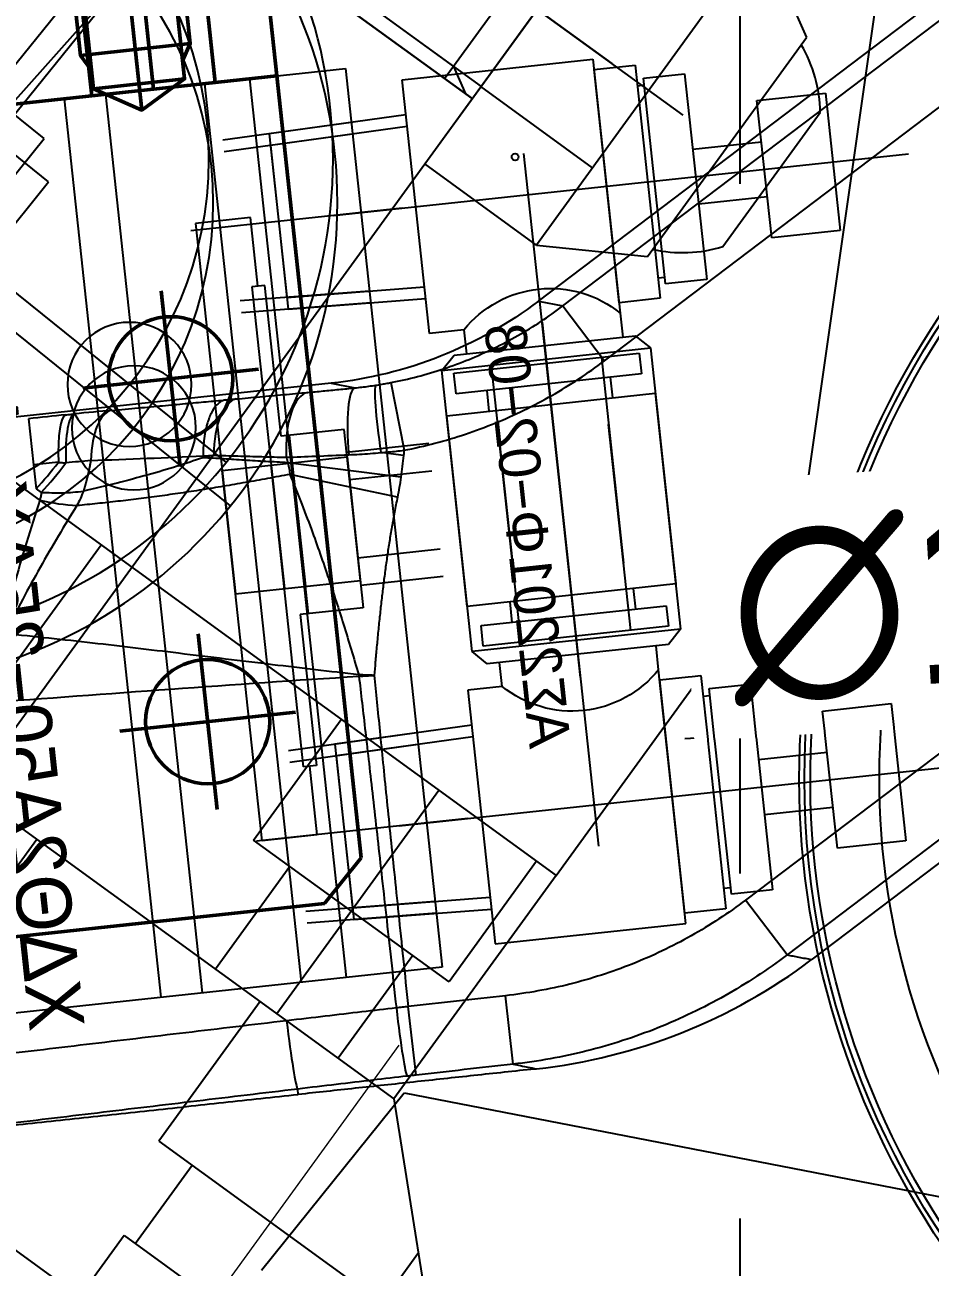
# Model space of a CAD drawing. Header units: millimetres. Extents: x 10462777 to 22643323, y 453826 to 1389191.
# Drawn here: x 11278573.3 to 11278638.9, y 584933.2 to 585023.2 of the extents above; entities that cross this region are included whole.
import ezdxf

# ---------------------------------------------------------------- set-up
doc = ezdxf.new("R2010")
doc.units = ezdxf.units.MM
doc.header["$LTSCALE"] = 200
doc.header["$MEASUREMENT"] = 0
doc.header["$PDMODE"] = 35
doc.header["$PDSIZE"] = -5
for name, pattern in [('CENTER', [2, 1.25, -0.25, 0.25, -0.25]), ('CENTER1', [13, 10, -1, 1, -1]), ('HIDDEN', [3.75, 2.5, -1.25]), ('PHANTOM', [2.5, 1.25, -0.25, 0.25, -0.25, 0.25, -0.25])]:
    doc.linetypes.add(name, pattern=pattern)
doc.layers.get('0').update_dxf_attribs({"linetype": 'CONTINUOUS'})
doc.layers.get('DEFPOINTS').update_dxf_attribs({"linetype": 'CONTINUOUS'})
for name, color, linetype in [('1', 1, 'CENTER'), ('1 Center', 1, 'CENTER'), ('BOM-UDEF', 3, 'CONTINUOUS'), ('CDQ2A50-25DC-A93L', 7, 'CONTINUOUS'), ('CENTER', 1, 'CONTINUOUS'), ('CL', 3, 'CONTINUOUS'), ('DIM', 4, 'CONTINUOUS'), ('DR1433-A-002-023-000', 7, 'CONTINUOUS'), ('DR1438-001-002-000', 7, 'CONTINUOUS'), ('DR1438-001-002-001', 7, 'CONTINUOUS'), ('DR1438-001-003-000', 7, 'CONTINUOUS'), ('DR1438-001-008-000', 7, 'CONTINUOUS'), ('DR1501-002-005-002', 7, 'CONTINUOUS'), ('HIDDEN', 7, 'HIDDEN'), ('PL', 5, 'PHANTOM')]:
    doc.layers.add(name, color=color, linetype=linetype)
for name, color, linetype, lineweight in [('DR1431-08-005-000', 7, 'CONTINUOUS', 50), ('FL', 3, 'CONTINUOUS', 25), ('LAYOUT', 8, 'CONTINUOUS', 25)]:
    doc.layers.add(name, color=color, linetype=linetype, lineweight=lineweight)
doc.styles.get("Standard").update_dxf_attribs({"font": 'SYMBOL'})
doc.dimstyles.new('DS ROBOTEC', dxfattribs={"dimscale": 0, "dimtxt": 2.5, "dimasz": 2.5, "dimexe": 0.3, "dimexo": 0.3, "dimgap": 0.5, "dimtad": 1, "dimzin": 9, "dimdsep": 46, "dimtxsty": 'Standard', "dimblk": 'OPEN', "dimcen": 0, "dimclrd": 4, "dimclre": 4, "dimclrt": 110, "dimazin": 2, "dimtm": 1.5, "dimtfac": 1, "dimtmove": 0, "dimatfit": 3, "dimldrblk": 'OPEN', "dimfxl": 1, "dimtfill": 1, "dimtolj": 1, "dimlwd": -1, "dimlwe": -1, "dimarcsym": 0})

# ---------------------------------------------------------------- blocks, each defined once
blk = doc.blocks.new('A$C0CF62632')
at = {"layer": '1 Center', "ltscale": 0.5}
blk.add_line((490.876, 915.186), (490.876, 0), dxfattribs=at)
blk = doc.blocks.new('HS_BOM', base_point=(-55.532, -107.496))
at = {"layer": 'BOM-UDEF'}
blk.add_circle((-55.532, -107.496), 0.25, dxfattribs=at)
blk = doc.blocks.new('A$C415C6A2C')
for p, q in [((-10, 13.857), (-17, 9.815)), ((-10, 13.857), (0, 13.857)), ((-10, -13.857), (-10, 13.857)), ((0, 13.857), (0, -13.857)), ((-17, 9.815), (-17, -9.815)), ((0, 8), (38.917, 8)), ((2.475, 8), (2.475, -8)), ((38.917, 8), (38.917, -8)), ((38.917, 8), (40, 6.917)), ((-10, 6.929), (0, 6.929)), ((40, 6.917), (40, -6.917)), ((-21, 6.007), (-21, -6.007)), ((-10, -6.929), (0, -6.929)), ((40, -6.917), (38.917, -8)), ((38.917, -8), (0, -8)), ((-10, -13.857), (-17, -9.815)), ((0, -13.857), (-10, -13.857))]:
    blk.add_line(p, q)
for start, end in [(113.54668, 143.082), (216.918, 246.45332)]:
    blk.add_arc((-13.005, 0), 10, start, end)
at = {"layer": 'CL'}
blk.add_line((-13.073, 0), (42, 0), dxfattribs=at)
at = {"layer": 'FL'}
for p, q in [((2.475, 6.917), (0.6, 8)), ((40, 6.917), (2.475, 6.917)), ((2.475, -6.917), (0.6, -8)), ((40, -6.917), (2.475, -6.917))]:
    blk.add_line(p, q, dxfattribs=at)
at = {"layer": 'BOM-UDEF'}
blk.add_blockref('HS_BOM', (-5, 9.6), dxfattribs=at)
blk = doc.blocks.new('_OPEN')
at = {"color": 0, "linetype": 'ByBlock'}
for p, q in [((-1, 0.1667), (0, 0)), ((0, 0), (-1, -0.1667)), ((0, 0), (-1, 0))]:
    blk.add_line(p, q, dxfattribs=at)
blk = doc.blocks.new('*D178')
at = {"layer": 'DEFPOINTS', "color": 0, "transparency": 16777216}
for p in [(11471320.164, 501793.127), (11471400.859, 501704.311)]:
    blk.add_point(p, dxfattribs=at)
at = {"layer": 'DR1438-001-003-000', "color": 4, "linetype": 'ByBlock', "transparency": 16777216}
for p, q in [((11471270.77, 501847.491), (11471311.758, 501802.378)), ((11471400.859, 501704.311), (11471320.164, 501793.127)), ((11471409.264, 501695.059), (11471417.67, 501685.807))]:
    blk.add_line(p, q, dxfattribs=at)
at = {"layer": 'DR1438-001-003-000', "color": 4, "transparency": 16777216, "xscale": 12.5, "yscale": 12.5, "zscale": 12.5}
for p, rotation in [((11471320.164, 501793.127), 312.2570506729288), ((11471400.859, 501704.311), 132.2570506729288)]:
    blk.add_blockref('_OPEN', p, dxfattribs=dict(at, rotation=rotation))
at = {"layer": 'DR1438-001-003-000', "color": 110, "transparency": 16777216, "insert": (11471293.537, 501835.445), "char_height": 12.5, "attachment_point": 5, "rotation": 312.25705, "bg_fill": 3, "box_fill_scale": 1.25, "bg_fill_color": 256, "bg_fill_true_color": 13158600, "bg_fill_transparency": 0}
blk.add_mtext('\\A1;∅120', dxfattribs=at)
blk = doc.blocks.new('A$C49261C9F')
at = {"layer": 'DR1438-001-002-000', "color": 1, "linetype": 'CENTER1', "lineweight": 5}
for p, q in [((14, 30.911, 41.999), (14, 0, 41.999)), ((54, 30.911, 41.999), (54, 0, 41.999))]:
    blk.add_line(p, q, dxfattribs=at)
at = {"layer": 'DR1438-001-002-000'}
for p, q in [((12, 27.561, 41.999), (0, 15.561, 41.999)), ((80, 27.561, 41.999), (12, 27.561, 41.999)), ((50, 27.561, 41.999), (50, 25.061, 41.999)), ((80, 27.561, 41.999), (80, 2.561, 41.999)), ((80, 25.061, 41.999), (50, 25.061, 41.999)), ((0, 15.561, 41.999), (0, 2.561, 41.999)), ((80, 2.561, 41.999), (0, 2.561, 41.999))]:
    blk.add_line(p, q, dxfattribs=at)
at = {"layer": 'DR1438-001-002-000', "color": 2, "linetype": 'HIDDEN'}
for p, q in [((24, 27.561, 41.999), (24, 15.061, 41.999)), ((44, 27.561, 41.999), (44, 15.061, 41.999)), ((64, 27.561, 41.999), (64, 15.061, 41.999)), ((4, 19.561, 41.999), (4, 15.061, 41.999)), ((24, 15.061, 41.999), (4, 15.061, 41.999)), ((7, 15.061, 41.999), (7, 8.061, 41.999)), ((21, 15.061, 41.999), (21, 8.061, 41.999)), ((64, 15.061, 41.999), (44, 15.061, 41.999)), ((47, 15.061, 41.999), (47, 8.061, 41.999)), ((61, 15.061, 41.999), (61, 8.061, 41.999)), ((22, 8.061, 41.999), (6, 8.061, 41.999)), ((6, 8.061, 41.999), (6, 2.561, 41.999)), ((22, 8.061, 41.999), (22, 2.561, 41.999)), ((62, 8.061, 41.999), (46, 8.061, 41.999)), ((46, 8.061, 41.999), (46, 2.561, 41.999)), ((62, 8.061, 41.999), (62, 2.561, 41.999))]:
    blk.add_line(p, q, dxfattribs=at)
blk = doc.blocks.new('A$C5C527F3B')
at = {"layer": 'DR1438-001-002-001'}
for p, q in [((8, 90, 41.999), (0, 10, 41.999)), ((30, 90, 41.999), (30, 0, 41.999))]:
    blk.add_line(p, q, dxfattribs=at)
at = {"layer": 'DR1438-001-002-001', "color": 1, "linetype": 'CENTER'}
blk.add_line((2.304, 70, 41.999), (36.688, 70, 41.999), dxfattribs=at)
at = {"layer": 'DR1438-001-002-001', "color": 2, "linetype": 'HIDDEN'}
for p, q in [((5.308, 63.082, 41.999), (30, 63.082, 41.999)), ((5.2, 62, 41.999), (30, 62, 41.999))]:
    blk.add_line(p, q, dxfattribs=at)
blk = doc.blocks.new('A$C41627905')
at = {"layer": 'DR1438-001-002-000'}
blk.add_blockref('A$C49261C9F', (0, 0), dxfattribs=at)
at = {"layer": 'DR1438-001-002-001', "xscale": -1}
blk.add_blockref('A$C5C527F3B', (80, 27.561), dxfattribs=at)
blk = doc.blocks.new('A$C321A0869')
at = {"layer": '1', "color": 155, "linetype": 'Continuous'}
for p, q in [((185.248, 195.252), (166.99, 213.509)), ((169.481, 210.723), (167.099, 208.341)), ((167.099, 208.341), (165.867, 207.109)), ((165.867, 207.109), (165.899, 206.654)), ((185.248, 195.252), (186.056, 193.709)), ((183.107, 187.058), (178.786, 194.089)), ((181.833, 186.342), (178.216, 193.442)), ((187.989, 191.916), (184.772, 188.095)), ((184.458, 187.893), (183.587, 189.292)), ((199.303, 187.292), (246.9, 175.424)), ((199.303, 187.292), (200.142, 185.691)), ((200.142, 185.691), (198.937, 180.858)), ((200.142, 185.691), (246.9, 174.033)), ((198.937, 180.858), (245.695, 169.2)), ((143.6, 164.775), (143.878, 165.053)), ((150.045, 159.007), (153.555, 162.563)), ((155.08, 154.021), (158.601, 157.567)), ((173.707, 143.535), (174.912, 148.368)), ((236.004, 133.136), (174.912, 148.368)), ((234.799, 128.303), (173.707, 143.535)), ((233.448, 127.248), (174.595, 141.921))]:
    blk.add_line(p, q, dxfattribs=at)
at = {"layer": '1', "color": 155, "linetype": 'Continuous', "extrusion": (0, 0, -1)}
for radius, start, end in [(59.569, 120.23991, 59.76009), (60.375, 122.36009, 57.63991)]:
    blk.add_arc((-271, 60.365), radius, start, end, dxfattribs=at)
at = {"layer": '1', "color": 155, "linetype": 'Continuous'}
blk.add_arc((271, 60.365), 54.588, 127.79977, 270, dxfattribs=at)
for centre, major_axis, ratio, start_param, end_param in [((169.135, 210.378), (9.902, -9.902), 0.034899, 1.375409, 1.570796), ((167.863, 205.261), (3.56, 3.511), 0.194028, 0.035583, 1.239701), ((166.869, 208.111), (6.601, -6.601), 0.034899, 1.375409, 1.570796), ((168.299, 204.819), (3.562, 3.509), 0.212104, 0.03572, 1.26063), ((169.374, 210.129), (9.978, -9.978), 0.034899, 1.153998, 1.356937), ((169.402, 210.645), (9.974, 0.716), 0.353553, 4.324792, 4.583997), ((168.916, 209.925), (3.586, -9.335), 0.466561, 4.917073, 5.203824), ((169.435, 210.19), (9.974, 0.716), 0.353553, 4.324789, 4.611053), ((167.039, 207.794), (6.652, -6.652), 0.034899, 1.153998, 1.356937), ((170.199, 202.875), (3.59, 3.48), 0.40459, 0.038172, 1.263084), ((176.505, 196.365), (3.593, 3.477), 0.424018, 0.038545, 1.353852), ((180.122, 192.63), (3.591, 3.479), 0.412515, 0.038321, 1.480005), ((182.523, 190.176), (3.56, 3.511), 0.192605, 0.035573, 1.527045), ((183.805, 188.943), (3.368, 3.695), 0.07933, 0.040511, 1.548417), ((170.355, 179.973), (7.728, 6.346), 0.055236, 1.56588, 1.575709), ((147.374, 168.623), (-3.493, -3.577), 0.042782, 4.710034, 6.248248), ((153.093, 163.018), (-3.506, -3.565), 0.043223, 4.71193, 6.248247)]:
    blk.add_ellipse(centre, major_axis=major_axis, ratio=ratio, start_param=start_param, end_param=end_param, dxfattribs=at)
at = {"layer": '1', "color": 155, "linetype": 'Continuous', "extrusion": (0, 0, -1)}
blk.add_ellipse((206.391, 216.561), major_axis=(14.016, -26.756), ratio=0.993216, start_param=0.723491, end_param=1.265978, dxfattribs=at)
at = {"layer": '1', "color": 155, "linetype": 'Continuous'}
for points, degree in [([(171.396, 208.794), (171.469, 208.72), (171.615, 208.573), (171.76, 208.426), (171.832, 208.352)], 3), ([(165.381, 206.389), (164.404, 206.014), (162.416, 205.234), (159.341, 203.964), (157.231, 203.039), (156.163, 202.556)], 3), ([(165.899, 206.654), (165.816, 206.601), (165.647, 206.503), (165.471, 206.424), (165.381, 206.389)], 3), ([(168.376, 207.055), (168.426, 206.981), (168.527, 206.832), (168.627, 206.683), (168.678, 206.609)], 3), ([(173.732, 206.408), (174.195, 205.931), (175.088, 205.01), (176.326, 203.732), (177.47, 202.552), (178.525, 201.463), (179.175, 200.791), (179.487, 200.469)], 3), ([(169.944, 205.313), (171.739, 203.257), (173.523, 201.196), (175.315, 199.189)], 3), ([(178.216, 193.442), (177.798, 193.802), (176.965, 194.518), (175.735, 195.585), (174.526, 196.646), (173.342, 197.706), (172.184, 198.763), (171.055, 199.818), (169.954, 200.868), (168.878, 201.919), (167.815, 202.977), (167.116, 203.688), (166.769, 204.045)], 3), ([(151.35, 200.397), (157.572, 193.721), (163.812, 187.108), (169.965, 180.37)], 3), ([(179.487, 200.469), (179.579, 200.374), (179.763, 200.184), (179.947, 199.994), (180.039, 199.899)], 3), ([(180.039, 199.899), (180.433, 199.492), (181.226, 198.672), (182.432, 197.427), (183.246, 196.587), (183.655, 196.164)], 3), ([(175.839, 198.602), (175.732, 198.687), (175.519, 198.859), (175.306, 199.031), (175.199, 199.116)], 3), ([(178.786, 194.089), (178.47, 194.523), (177.849, 195.384), (176.948, 196.65), (176.068, 197.894), (175.488, 198.712), (175.199, 199.116)], 3), ([(175.315, 199.189), (175.49, 198.993), (175.664, 198.798), (175.839, 198.602)], 3), ([(175.839, 198.602), (176.185, 198.148), (176.881, 197.232), (177.94, 195.838), (178.657, 194.896), (179.018, 194.421)], 3), ([(183.655, 196.164), (183.91, 195.901), (184.427, 195.369), (185.229, 194.549), (185.778, 193.991), (186.056, 193.709)], 3), ([(178.786, 194.089), (178.689, 193.962), (178.497, 193.729), (178.309, 193.532), (178.216, 193.442)], 3), ([(179.018, 194.421), (178.979, 194.366), (178.902, 194.255), (178.825, 194.144), (178.786, 194.089)], 3), ([(186.056, 193.709), (186.174, 193.589), (186.414, 193.349), (186.781, 192.995), (187.032, 192.761), (187.158, 192.646)], 3), ([(187.158, 192.646), (187.248, 192.564), (187.43, 192.4), (187.707, 192.157), (187.894, 191.996), (187.989, 191.916)], 3), ([(187.989, 191.916), (188.492, 191.492), (189.525, 190.677), (191.151, 189.557), (192.847, 188.545), (194.602, 187.647), (196.409, 186.866), (198.257, 186.206), (199.511, 185.849), (200.142, 185.691)], 3), ([(182.003, 191.014), (182.173, 190.821), (182.519, 190.435), (183.047, 189.861), (183.406, 189.481), (183.587, 189.292)], 3), ([(183.587, 189.292), (183.715, 189.158), (183.972, 188.89), (184.368, 188.49), (184.636, 188.226), (184.772, 188.095)], 3), ([(184.458, 187.893), (184.23, 187.751), (183.777, 187.47), (183.329, 187.194), (183.107, 187.058)], 3), ([(184.772, 188.095), (184.721, 188.061), (184.617, 187.993), (184.511, 187.926), (184.458, 187.893)], 3), ([(184.772, 188.095), (185.359, 187.601), (186.561, 186.654), (188.457, 185.351), (190.433, 184.174), (192.479, 183.13), (194.585, 182.222), (196.741, 181.456), (198.2, 181.041), (198.937, 180.858)], 3), ([(183.107, 187.058), (182.886, 186.922), (182.452, 186.667), (182.036, 186.446), (181.833, 186.342)], 3), ([(181.833, 186.342), (181.491, 186.168), (180.824, 185.818), (179.883, 185.304), (178.95, 184.776), (178.034, 184.241), (177.123, 183.696), (176.212, 183.138), (175.29, 182.561), (174.356, 181.965), (173.38, 181.331), (172.388, 180.676), (171.485, 180.071), (170.956, 179.712), (170.708, 179.543)], 3), ([(147.229, 168.781), (145.462, 170.51), (141.952, 173.944), (136.771, 179.011), (133.367, 182.339), (131.68, 183.988)], 3), ([(128.218, 180.156), (143.6, 164.775)], 1), ([(143.878, 165.053), (142.108, 166.782), (138.595, 170.212), (133.408, 175.277), (130.003, 178.602), (128.313, 180.251)], 3), ([(169.965, 180.37), (169.528, 179.925), (168.616, 178.994), (167.125, 177.481), (165.51, 175.844), (163.769, 174.082), (161.898, 172.191), (159.889, 170.163), (157.735, 167.993), (155.433, 165.676), (153.789, 164.024), (152.941, 163.171)], 3), ([(170.035, 180.441), (170.027, 180.433), (170.011, 180.418), (169.985, 180.397), (169.973, 180.378), (169.965, 180.37)], 3), ([(169.965, 180.37), (170.212, 180.094), (170.46, 179.819), (170.708, 179.543)], 3), ([(170.042, 180.431), (170.041, 180.433), (170.038, 180.436), (170.036, 180.439), (170.035, 180.441)], 3), ([(170.708, 179.543), (170.597, 179.691), (170.375, 179.987), (170.153, 180.283), (170.042, 180.431)], 3), ([(170.708, 179.543), (170.264, 179.107), (169.336, 178.194), (167.825, 176.706), (166.192, 175.095), (164.434, 173.359), (162.547, 171.492), (160.526, 169.489), (158.361, 167.341), (156.051, 165.047), (154.404, 163.408), (153.555, 162.563)], 3), ([(152.941, 163.171), (152.361, 163.743), (151.166, 164.92), (149.261, 166.791), (147.919, 168.107), (147.229, 168.781)], 3), ([(149.584, 159.461), (149.006, 160.03), (147.81, 161.205), (145.908, 163.069), (144.565, 164.382), (143.878, 165.053)], 3), ([(153.555, 162.563), (153.453, 162.664), (153.248, 162.867), (153.043, 163.07), (152.941, 163.171)], 3), ([(158.601, 157.567), (157.751, 158.411), (156.06, 160.088), (154.387, 161.742), (153.555, 162.563)], 3), ([(150.045, 159.007), (149.968, 159.083), (149.814, 159.234), (149.661, 159.385), (149.584, 159.461)], 3), ([(155.08, 154.021), (153.387, 155.703), (151.705, 157.368), (150.045, 159.007)], 3), ([(174.912, 148.368), (174.148, 148.558), (172.634, 148.99), (170.407, 149.791), (168.238, 150.74), (166.136, 151.834), (164.11, 153.068), (162.17, 154.435), (160.324, 155.932), (159.164, 157.008), (158.601, 157.567)], 3), ([(173.707, 143.535), (172.835, 143.751), (171.104, 144.244), (168.562, 145.156), (166.084, 146.237), (163.683, 147.484), (161.37, 148.89), (159.154, 150.45), (157.048, 152.155), (155.722, 153.385), (155.08, 154.021)], 3), ([(155.08, 154.021), (155.162, 153.865), (155.331, 153.543), (155.595, 153.04), (155.783, 152.68), (155.879, 152.496)], 3), ([(155.789, 152.586), (155.799, 152.576), (155.819, 152.556), (155.849, 152.526), (155.869, 152.506), (155.879, 152.496)], 3), ([(155.879, 152.496), (161.018, 147.373), (167.512, 143.691), (174.556, 141.931)], 3), ([(173.707, 143.535), (173.772, 143.412), (173.905, 143.161), (174.112, 142.77), (174.329, 142.361), (174.479, 142.077), (174.556, 141.931)], 3), ([(174.556, 141.931), (174.56, 141.93), (174.569, 141.928), (174.582, 141.925), (174.59, 141.923), (174.595, 141.921)], 3)]:
    blk.add_open_spline(points, degree=degree, dxfattribs=at)
for points, knots in [([(165.899, 206.654), (166.208, 206.242), (166.834, 205.408), (167.524, 204.691), (167.873, 204.327)], [0, 0, 0, 0, 0.493517, 1, 1, 1, 1]), ([(166.769, 204.045), (165.917, 203.937), (164.181, 203.718), (161.599, 203.318), (158.961, 202.848), (157.217, 202.471), (156.322, 202.277)], [0, 0, 0, 0, 0.238377, 0.486168, 0.736219, 1, 1, 1, 1]), ([(167.873, 204.327), (167.69, 204.272), (167.326, 204.162), (166.954, 204.083), (166.769, 204.045)], [0, 0, 0, 0, 0.501822, 1, 1, 1, 1]), ([(175.199, 199.116), (174.648, 199.466), (173.484, 200.204), (171.712, 201.443), (169.819, 202.824), (168.537, 203.815), (167.873, 204.327)], [0, 0, 0, 0, 0.220376, 0.465248, 0.723201, 1, 1, 1, 1]), ([(170.035, 180.441), (168.916, 182.217), (166.576, 185.932), (163.156, 191.436), (159.714, 196.954), (157.432, 200.487), (156.281, 202.269)], [0, 0, 0, 0, 0.243123, 0.508409, 0.75208, 1, 1, 1, 1]), ([(179.018, 194.421), (179.479, 193.892), (180.441, 192.786), (181.467, 191.622), (182.003, 191.014)], [0, 0, 0, 0, 0.478383, 1, 1, 1, 1]), ([(178.216, 193.442), (177.885, 192.844), (177.198, 191.604), (175.83, 189.284), (174.158, 186.593), (172.135, 183.495), (170.756, 181.49), (170.035, 180.441)], [0, 0, 0, 0, 0.135911, 0.281626, 0.528279, 0.753257, 1, 1, 1, 1]), ([(155.789, 152.586), (154.743, 153.632), (152.653, 155.722), (149.565, 158.81), (146.539, 161.836), (144.575, 163.8), (143.6, 164.775)], [0, 0, 0, 0, 0.253761, 0.507142, 0.755435, 1, 1, 1, 1])]:
    blk.add_open_spline(points, degree=3, knots=knots, dxfattribs=at)
for points, weights in [([(169.944, 205.313), (169.25, 204.932), (168.556, 204.602), (167.873, 204.327)], [1.00153912692, 0.998363412902, 1.00010208868, 1.00675515427]), ([(179.487, 200.469), (178.729, 201.121), (177.116, 200.626), (175.315, 199.189)], [1.11390248383, 0.961195854276, 0.962037114497, 1.1164262645]), ([(175.315, 199.189), (175.277, 199.165), (175.238, 199.141), (175.199, 199.116)], [1.00000315941, 0.999994955917, 1.00000272786, 1.00002647525])]:
    blk.add_rational_spline(points, weights, degree=3, dxfattribs=at)
blk = doc.blocks.new('A$C3D036A4C')
at = {"layer": 'DR1501-002-005-002'}
blk.add_line((0, 5), (0, 85), dxfattribs=at)
blk = doc.blocks.new('A$C148D47CC')
at = {"layer": 'DR1501-002-005-002'}
for p, q in [((0, 0), (0, 20)), ((0, 20), (175, 20))]:
    blk.add_line(p, q, dxfattribs=at)
blk = doc.blocks.new('A$C4F800965')
at = {"layer": 'CL'}
blk.add_line((0, 35), (70, 35), dxfattribs=at)
blk.add_circle((35, 35), 26, dxfattribs=at)
at = {"layer": 'DR1501-002-005-002'}
for centre, radius in [((35, 35), 35), ((9, 35), 4.5)]:
    blk.add_circle(centre, radius, dxfattribs=at)
blk = doc.blocks.new('A$C59BF75ED')
at = {"layer": 'DR1501-002-005-002'}
for name, p in [('A$C3D036A4C', (30, 0)), ('A$C4F800965', (0, 10)), ('A$C148D47CC', (25, 35))]:
    blk.add_blockref(name, p, dxfattribs=at)
blk = doc.blocks.new('A$C01323151')
at = {"layer": 'DR1501-002-005-002', "xscale": -1, "rotation": 270}
blk.add_blockref('A$C59BF75ED', (160.15, 152.367), dxfattribs=at)
blk = doc.blocks.new('A$C6B1410A9')
at = {"layer": 'DR1501-002-005-002', "xscale": -1, "rotation": 270}
blk.add_blockref('A$C59BF75ED', (145.06, 152.004), dxfattribs=at)
blk = doc.blocks.new('CDQ2A50-25-S')
at = {"layer": 'CDQ2A50-25DC-A93L', "ltscale": 10}
for p, q in [((32, 65.5), (-32, 65.5)), ((18.5, 0), (18.5, 65.5)), ((21.5, 0), (21.5, 65.5)), ((28.723, 0), (28.723, 65.5)), ((32, 0), (32, 65.5)), ((39, 65.5), (32, 65.5)), ((39, 0), (39, 65.5)), ((43, 64.25), (56.9, 64.25)), ((43, 45.75), (43, 64.25)), ((56.9, 64.25), (56.9, 45.75)), ((59.9, 63.5), (56.9, 63.5)), ((56.9, 63.5), (56.9, 46.5)), ((59.9, 46.5), (59.9, 63.5)), ((63.4, 62.5), (60.4, 62.5)), ((60.4, 62.5), (60.4, 47.5)), ((63.4, 47.5), (63.4, 62.5)), ((33, 61.391), (43, 61.703)), ((33, 48.609), (33, 61.391)), ((59.9, 62), (60.4, 62)), ((73.4, 60), (68.4, 60)), ((68.4, 60), (68.4, 50)), ((73.4, 50), (73.4, 60)), ((63.4, 57), (68.4, 57)), ((31, 55), (27, 55)), ((27, 55), (27, 28)), ((31, 50), (31, 55)), ((63.4, 53), (68.4, 53)), ((31.5, 50), (30.561, 50)), ((30.561, 50), (30.561, 28)), ((31.5, 39), (31.5, 50)), ((68.4, 50), (73.4, 50)), ((43, 48.297), (33, 48.609)), ((59.9, 48), (60.4, 48)), ((60.4, 47.5), (63.4, 47.5)), ((56.9, 46.5), (59.9, 46.5)), ((45.5, 45.75), (43, 45.75)), ((45.5, 45.75), (45.5, 44)), ((56.9, 45.75), (56.9, 45.75)), ((56.9, 45.75), (56.9, 44)), ((44.6, 44), (43.6, 43)), ((57.8, 44), (44.6, 44)), ((58.8, 43), (57.8, 44)), ((43.6, 43), (43.6, 25.8)), ((58.8, 43), (43.6, 43)), ((57.95, 42.7), (44.45, 42.7)), ((44.45, 42.7), (44.45, 41.2)), ((57.95, 41.2), (57.95, 42.7)), ((58.8, 25.8), (58.8, 43)), ((44.45, 41.2), (57.95, 41.2)), ((46.7, 39.7), (46.7, 41.2)), ((55.7, 39.7), (55.7, 41.2)), ((43.6, 39.7), (43.6, 22.5)), ((58.8, 39.7), (43.6, 39.7)), ((58.8, 22.5), (58.8, 39.7)), ((36.1, 39), (31.5, 39)), ((32.1, 39), (32.1, 28)), ((36.1, 28), (36.1, 39)), ((27, 10), (27, 37)), ((27, 37), (36.1, 37)), ((30.561, 15), (30.561, 37)), ((32.1, 26), (32.1, 37)), ((36.1, 37.35), (42.1, 37.35)), ((36.1, 37), (36.1, 26)), ((36.1, 35.35), (42.1, 35.35)), ((36.1, 29.65), (42.1, 29.65)), ((27, 28), (36.1, 28)), ((36.1, 27.65), (42.1, 27.65)), ((36.1, 26), (31.5, 26)), ((31.5, 26), (31.5, 15)), ((43.6, 25.8), (58.8, 25.8)), ((46.7, 25.8), (46.7, 24.3)), ((55.7, 25.8), (55.7, 24.3)), ((57.95, 24.3), (44.45, 24.3)), ((44.45, 24.3), (44.45, 22.8)), ((57.95, 22.8), (57.95, 24.3)), ((44.45, 22.8), (57.95, 22.8)), ((43.6, 22.5), (44.6, 21.5)), ((43.6, 22.5), (58.8, 22.5)), ((57.8, 21.5), (58.8, 22.5)), ((44.6, 21.5), (57.8, 21.5)), ((45.5, 19.75), (45.5, 21.5)), ((56.9, 19.75), (56.9, 21.5)), ((45.5, 19.75), (43, 19.75)), ((43, 19.75), (43, 1.25)), ((56.9, 1.25), (56.9, 19.75)), ((56.9, 19.75), (56.9, 19.75)), ((59.9, 19), (56.9, 19)), ((56.9, 19), (56.9, 2)), ((59.9, 2), (59.9, 19)), ((33, 16.891), (43, 17.203)), ((59.9, 17.5), (60.4, 17.5)), ((63.4, 18), (60.4, 18)), ((60.4, 18), (60.4, 3)), ((63.4, 3), (63.4, 18)), ((33, 4.109), (33, 16.891)), ((73.4, 15.5), (68.4, 15.5)), ((68.4, 15.5), (68.4, 5.5)), ((73.4, 5.5), (73.4, 15.5)), ((31.5, 15), (30.561, 15)), ((31, 15), (31, 10)), ((63.4, 12.5), (68.4, 12.5)), ((31, 10), (27, 10)), ((63.4, 8.5), (68.4, 8.5)), ((68.4, 5.5), (73.4, 5.5)), ((43, 3.797), (33, 4.109)), ((59.9, 3.5), (60.4, 3.5)), ((60.4, 3), (63.4, 3)), ((56.9, 2), (59.9, 2)), ((43, 1.25), (56.9, 1.25)), ((-32, 0), (32, 0)), ((32, 0), (39, 0))]:
    blk.add_line(p, q, dxfattribs=at)
for centre, start, end in [((51.2, 40.05), 45, 135), ((51.2, 25.45), 225, 315)]:
    blk.add_arc(centre, 8.061, start, end, dxfattribs=at)
at = {"layer": 'CENTER', "ltscale": 10}
for p, q in [((51.2, 19.8), (51.2, 58)), ((42, 55), (26.6, 55)), ((37, 55), (78.9, 55)), ((51.2, 45.7), (51.2, 7.5)), ((42, 10.5), (26.6, 10.5)), ((37, 10.5), (78.9, 10.5))]:
    blk.add_line(p, q, dxfattribs=at)
at = {"layer": 'HIDDEN', "ltscale": 10}
for p, q in [((39, 61.578), (29.6, 61.285)), ((39, 60.722), (29.6, 60.429)), ((33, 60.534), (43, 60.846)), ((33, 49.466), (33, 60.534)), ((39, 49.278), (29.6, 49.571)), ((39, 48.422), (29.6, 48.715)), ((43, 49.154), (33, 49.466)), ((47.2, 42.7), (47.2, 27.7)), ((55.2, 42.7), (55.2, 27.7)), ((47.2, 22.8), (47.2, 37.8)), ((55.2, 22.8), (55.2, 37.8)), ((39, 17.078), (29.6, 16.785)), ((39, 16.222), (29.6, 15.929)), ((33, 16.034), (43, 16.346)), ((33, 4.966), (33, 16.034)), ((39, 4.778), (29.6, 5.071)), ((43, 4.654), (33, 4.966)), ((39, 3.922), (29.6, 4.215))]:
    blk.add_line(p, q, dxfattribs=at)
at = {"layer": 'CDQ2A50-25DC-A93L', "color": 4, "ltscale": 10}
for s, height, p in [('CDQ2A50-25DC-A93L', 4, (8.786, 67.025)), ('AS2201F-02-08', 3, (47, 50.5))]:
    blk.add_text(s, height=height, rotation=270, dxfattribs=at).set_placement(p)
blk = doc.blocks.new('A$C7C8F32CC')
at = {"layer": 'DR1431-08-005-000', "ltscale": 0.5}
for p, q in [((71.5, 162, 41.999), (9.5, 162, 41.999)), ((6.5, 102, 41.999), (74.5, 102, 41.999)), ((6.5, 102, 41.999), (74.5, 102, 41.999)), ((74.5, 102, 41.999), (74.5, 87, 41.999)), ((61.177, 101.5, 41.999), (67.823, 101.5, 41.999)), ((60.5, 99, 41.999), (68.5, 99, 41.999))]:
    blk.add_line(p, q, dxfattribs=at)
at = {"layer": 'DR1431-08-005-000', "ltscale": 10}
for p, q in [((71.5, 162, 41.999), (74.5, 159, 41.999)), ((74.5, 159, 41.999), (74.5, 102, 41.999))]:
    blk.add_line(p, q, dxfattribs=at)
at = {"layer": 'DR1431-08-005-000', "color": 1, "linetype": 'CENTER', "ltscale": 0.5}
for p, q in [((64.5, 154.406, 41.999), (64.5, 141.594, 41.999)), ((70.906, 148, 41.999), (58.094, 148, 41.999)), ((64.5, 129.406, 41.999), (64.5, 116.594, 41.999)), ((70.906, 123, 41.999), (58.094, 123, 41.999)), ((65.5, 87, 41.999), (65.5, 102, 41.999))]:
    blk.add_line(p, q, dxfattribs=at)
at = {"layer": 'DR1431-08-005-000', "color": 1, "ltscale": 0.5}
blk.add_line((64.5, 87, 41.999), (64.5, 103.419, 41.999), dxfattribs=at)
at = {"layer": 'DR1431-08-005-000', "color": 2, "linetype": 'HIDDEN', "ltscale": 0.5}
for p, q in [((61, 95.6, 41.999), (61, 102, 41.999)), ((70, 95.6, 41.999), (70, 102, 41.999))]:
    blk.add_line(p, q, dxfattribs=at)
at = {"layer": 'DR1431-08-005-000', "ltscale": 0.5, "elevation": 41.999}
blk.add_lwpolyline([(61.177, 87.677), (61.177, 101.5), (64.5, 103.419), (67.823, 101.5), (67.823, 87.677)], dxfattribs=at)
at = {"layer": 'DR1431-08-005-000', "color": 3, "ltscale": 0.5, "elevation": 41.999}
for points in [[(60.5, 87), (60.5, 99), (61.177, 100.172)], [(67.823, 100.172), (68.5, 99), (68.5, 87)]]:
    blk.add_lwpolyline(points, dxfattribs=at)
at = {"layer": 'DR1431-08-005-000', "ltscale": 10}
for centre in [(64.5, 148, 41.999), (64.5, 123, 41.999)]:
    blk.add_circle(centre, 4.5, dxfattribs=at)
at = {"layer": 'DR1433-A-002-023-000'}
blk.add_blockref('CDQ2A50-25-S', (40.5, 102, 41.999), dxfattribs=at)
blk = doc.blocks.new('A$C5CB33DE0')
at = {"layer": 'DR1433-A-002-023-000', "ltscale": 0.5, "xscale": -1, "rotation": 180}
blk.add_blockref('A$C7C8F32CC', (0, 170.5), dxfattribs=at)
blk = doc.blocks.new('A$C256B494F')
at = {"layer": 'DR1501-002-005-002', "rotation": 314.9999999999999}
blk.add_blockref('A$C5CB33DE0', (186.894, 170.537, -52.027), dxfattribs=at)
blk = doc.blocks.new('A$C7DA30AB0')
at = {"layer": 'LAYOUT', "color": 6, "linetype": 'PHANTOM'}
blk.add_circle((3030.448, 3025.987, 0), 2693.021, dxfattribs=at)
blk = doc.blocks.new('A$C63343886')
at = {"layer": 'DIM'}
blk.add_circle((501.734, 486.145), 60, dxfattribs=at)
at = {"layer": 'DR1438-001-008-000'}
for p, q in [((362.734, 584.645, 41.999), (379.234, 584.645)), ((401.234, 414.645), (442.734, 414.645, -9.047))]:
    blk.add_line(p, q, dxfattribs=at)
at = {"layer": 'DR1438-001-008-000', "color": 2, "linetype": 'HIDDEN', "elevation": -10.028}
blk.add_lwpolyline([(401.984, 434.645), (401.984, 423.845), (384.484, 423.845), (384.484, 434.645)], dxfattribs=at)
at = {"layer": 'PL', "rotation": 180}
blk.add_blockref('A$C415C6A2C', (404.734, 484.645), dxfattribs=at)
at = {"layer": 'DR1438-001-003-000'}
dim = blk.add_diameter_dim_2p(p1=(542.081, 441.737), p2=(461.386, 530.553), dimstyle='DS ROBOTEC', override={"dimscale": 5, "dimarcsym": 1}, dxfattribs=at)
dim.commit()
dim.dimension.update_dxf_attribs({"geometry": '*D178', "text_midpoint": (434.76, 572.871), "insert": (-11470858.777, -501262.574)})
at = {"layer": 'DR1438-001-008-000'}
for p, q in [((379.234, 584.645), (442.734, 464.645, -10.028)), ((442.734, 434.645, -10.028), (442.734, 464.645, -10.028)), ((335.734, 434.645, 31.971), (442.734, 434.645, -10.028)), ((442.734, 434.645, -10.028), (442.734, 414.645, -10.028))]:
    blk.add_line(p, q, dxfattribs=at)
at = {"layer": 'DR1438-001-008-000', "color": 1, "linetype": 'CENTER'}
blk.add_line((432.234, 434.645, 75.402), (432.234, 414.645, 75.402), dxfattribs=at)
at = {"layer": 'DR1438-001-008-000', "color": 2, "linetype": 'HIDDEN'}
for p, q in [((426.734, 423.845, 75.402), (426.734, 414.645, 75.402)), ((437.734, 423.845, 75.402), (437.734, 414.645, 75.402))]:
    blk.add_line(p, q, dxfattribs=at)
at = {"layer": 'DR1438-001-008-000', "color": 2, "linetype": 'HIDDEN', "elevation": 75.402}
blk.add_lwpolyline([(440.984, 434.645), (440.984, 423.845), (423.484, 423.845), (423.484, 434.645)], dxfattribs=at)
at = {"layer": 'DR1438-001-002-000', "xscale": -1}
blk.add_blockref('A$C41627905', (454.734, 387.084, -41.999), dxfattribs=at)
blk = doc.blocks.new('A$C1F8A417F')
at = {"ltscale": 10}
blk.add_blockref('A$C63343886', (1434.042, 317.244), dxfattribs=at)
for name, p in [('A$C256B494F', (1576.882, 789.024, 10.028)), ('A$C6B1410A9', (1650.716, 788.607)), ('A$C01323151', (1633.375, 786.022))]:
    blk.add_blockref(name, p, dxfattribs=at)
at = {"layer": 'DR1501-002-005-002'}
blk.add_blockref('A$C321A0869', (1664.775, 743.024), dxfattribs=at)

msp = doc.modelspace()

# ---------------------------------------------------------------- block references
at = {"ltscale": 10, "rotation": 180}
msp.add_blockref('A$C0CF62632', (11279116.00281, 585526.88814, 0), dxfattribs=at)

# ---------------------------------------------------------------- next in the draw order: block references
at = {"ltscale": 10, "rotation": 324.019764306913}
msp.add_blockref('A$C1F8A417F', (11276651.31599, 585455.73383, 0), dxfattribs=at)

# ---------------------------------------------------------------- next in the draw order: block references
at = {"ltscale": 10, "rotation": 51.1429793073033}
msp.add_blockref('A$C1F8A417F', (11278165.47006, 582967.95012, 0), dxfattribs=at)

# ---------------------------------------------------------------- next in the draw order: block references
at = {"ltscale": 10}
msp.add_blockref('A$C7DA30AB0', (11276684.40366, 580408.4363, 0), dxfattribs=at)

doc.saveas('drawing.dxf')
